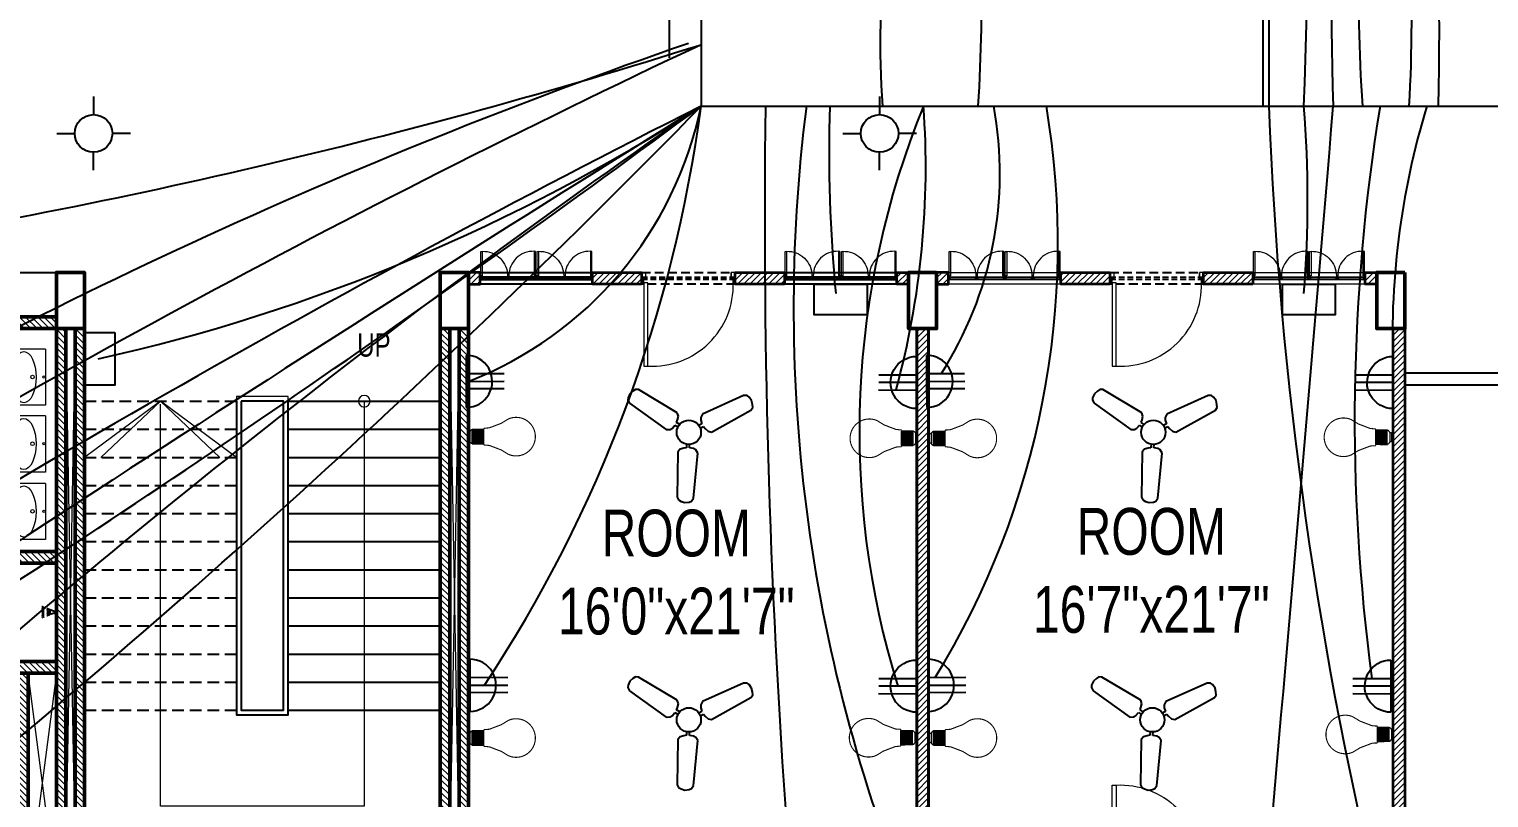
# Model space of a CAD drawing. Header units: inches. Extents: x -20263 to 10253, y -4567 to 3195.
# Drawn here: x -3254 to -2630, y 72 to 400 of the extents above; entities that cross this region are included whole.
import ezdxf

# ---------------------------------------------------------------- set-up
doc = ezdxf.new("R2010")
doc.units = ezdxf.units.IN
doc.header["$MEASUREMENT"] = 0
doc.linetypes.add('DASHED2', pattern=[0.375, 0.25, -0.125])
for name, color, linetype, lineweight in [('A-TEXT', 7, 'Continuous', 5), ('ar-DOOR-WOOD', 44, 'Continuous', 0), ('illustr-TOILET FIXTURE', 171, 'Continuous', 0), ('Main Wall', 250, 'Continuous', 13), ('WALL_SEC_', 170, 'Continuous', 25), ('window', 160, 'Continuous', 9)]:
    doc.layers.add(name, color=color, linetype=linetype, lineweight=lineweight)
for name, color, linetype in [('BOX', 7, 'Continuous'), ('liveline', 1, 'Continuous'), ('plug ins', 7, 'Continuous')]:
    doc.layers.add(name, color=color, linetype=linetype)
doc.layers.add('hatch brick', color=32, linetype='Continuous', lineweight=0, transparency=0.4)
doc.styles.add('SIMPLE', font='romantic.ttf')
pattern_1 = [(45, (-57470.1738, -18662.442), (-1.325825215, 1.325825215), [])]
pattern_2 = [(45, (-57484.6738, -18662.442), (-1.325825215, 1.325825215), [])]
pattern_3 = [(45, (-57468.9625, -18662.442), (-1.325825215, 1.325825215), [])]
pattern_4 = [(45, (-57475.1738, -18914.442), (-1.325825215, 1.325825215), [])]

# ---------------------------------------------------------------- blocks, each defined once
blk = doc.blocks.new('DOOR_45')
at = {"layer": 'ar-DOOR-WOOD'}
for p, q in [((-11008.75, 15426.44), (-11008.75, 15424.44)), ((-10968.75, 15426.44), (-11008.75, 15426.44)), ((-11008.75, 15424.44), (-10968.75, 15424.44)), ((-10968.75, 15427.44), (-10963.75, 15427.44)), ((-10968.75, 15427.44), (-10968.75, 15426.44)), ((-10968.75, 15424.44), (-10968.75, 15426.44)), ((-10968.75, 15426.44), (-10966.75, 15426.44)), ((-10966.75, 15426.44), (-10966.75, 15425.44)), ((-10966.75, 15425.44), (-10963.75, 15425.44)), ((-10963.75, 15427.44), (-10963.75, 15425.44)), ((-10968.75, 15382.44), (-10968.75, 15383.44)), ((-10968.75, 15383.44), (-10966.75, 15383.44)), ((-10968.75, 15382.44), (-10963.75, 15382.44)), ((-10966.75, 15384.44), (-10963.75, 15384.44)), ((-10966.75, 15383.44), (-10966.75, 15384.44)), ((-10963.75, 15382.44), (-10963.75, 15384.44))]:
    blk.add_line(p, q, dxfattribs=at)
for points in [[(-10968.75, 15426.44), (-11008.75, 15426.44), (-11008.75, 15424.44), (-10968.75, 15424.44)], [(-10963.75, 15427.44), (-10968.75, 15427.44), (-10968.75, 15426.44), (-10966.75, 15426.44), (-10966.75, 15425.44), (-10963.75, 15425.44)], [(-10968.75, 15383.44), (-10968.75, 15382.44), (-10963.75, 15382.44), (-10963.75, 15384.44), (-10966.75, 15384.44), (-10966.75, 15383.44)]]:
    blk.add_lwpolyline(points, close=True, dxfattribs=at)
blk.add_arc((-10969.89, 15422.35), 38.92, 176.90834, 271.67702, dxfattribs=at)
blk = doc.blocks.new('T-FIX-027')
at = {"layer": 'illustr-TOILET FIXTURE'}
for p, q in [((-11843.84, 14568.89), (-11843.84, 14557.43)), ((-11843.84, 14568.89), (-11843.84, 14557.43)), ((-11843.84, 14568.89), (-11819.84, 14568.89)), ((-11843.84, 14568.89), (-11819.84, 14568.89)), ((-11819.84, 14568.89), (-11819.84, 14557.43)), ((-11819.84, 14568.89), (-11819.84, 14557.43))]:
    blk.add_line(p, q, dxfattribs=at)
for centre, radius in [((-11831.91, 14563.34), 0.762), ((-11831.91, 14563.34), 0.762), ((-11831.91, 14568.32), 0.508), ((-11831.91, 14568.32), 0.508)]:
    blk.add_circle(centre, radius, dxfattribs=at)
blk.add_ellipse((-11831.84, 14559.64), major_axis=(-10.93, 0), ratio=0.480383, dxfattribs=at)
blk.add_ellipse((-11831.84, 14559.64), major_axis=(-10.93, 0), ratio=0.480383, dxfattribs=at)
blk.add_ellipse((-11831.84, 14558.89), major_axis=(-12.37, 0), ratio=0.48498, start_param=6.528919, end_param=9.179045, dxfattribs=at)
blk.add_ellipse((-11831.84, 14558.89), major_axis=(-12.37, 0), ratio=0.48498, start_param=6.528919, end_param=9.179045, dxfattribs=at)
blk = doc.blocks.new('stair final')
blk.add_lwpolyline([(-5, 126), (17, 126), (17, -10), (-5, -10)], close=True)
for points in [[(82, 124), (82, -90), (-70, -90), (-70, 124)], [(-37.5, 124), (-37.5, -49), (49.5, -49), (49.5, 122.75)], [(17, 100), (49.5, 124), (82, 100)], [(24.2, 100), (49.5, 124)], [(49.5, 124), (75, 100)], [(82, -8), (82, -90)]]:
    blk.add_lwpolyline(points)
blk.add_circle((-37.5, 124), 2.49)
at = {"layer": 'BOX', "ltscale": 2000}
for p, q in [((-5, 124), (-70, 124)), ((-5, 112), (-70, 112)), ((-5, 100), (-70, 100)), ((-5, 88), (-70, 88)), ((-5, 76), (-70, 76)), ((-5, 64), (-70, 64)), ((-5, 52), (-70, 52)), ((-5, 40), (-70, 40)), ((-5, 28), (-70, 28)), ((-5, 16), (-70, 16)), ((-5, 4), (-70, 4)), ((-5, -8), (-70, -8)), ((0, -8), (-3, -8)), ((15, -8), (12, -8))]:
    blk.add_line(p, q, dxfattribs=at)
at = {"layer": 'BOX', "linetype": 'DASHED2', "ltscale": 20}
for p, q in [((82, 124), (17, 124)), ((82, 112), (17, 112)), ((82, 100), (17, 100)), ((82, 88), (17, 88)), ((82, 76), (17, 76)), ((82, 64), (17, 64)), ((82, 52), (17, 52)), ((82, 40), (17, 40)), ((82, 28), (17, 28)), ((82, 16), (17, 16)), ((82, 4), (17, 4)), ((82, -8), (17, -8))]:
    blk.add_line(p, q, dxfattribs=at)
at = {"layer": 'BOX', "ltscale": 2000}
for points in [[(17, 124), (17, -10), (-5, -10), (-5, 124)], [(-3, 124), (15, 124)]]:
    blk.add_lwpolyline(points, dxfattribs=at)
blk.add_lwpolyline([(15, 124), (15, -8), (-3, -8), (-3, 124)], close=True, dxfattribs=at)
blk = doc.blocks.new('wc')
at = {"linetype": 'Continuous'}
for p, q in [((17795.02, 10409.39), (17795.02, 10412.39)), ((17796.16, 10413.89), (17808.33, 10413.89)), ((17809.55, 10412.39), (17809.55, 10409.39)), ((17808.24, 10407.89), (17796.16, 10407.89)), ((17806.43, 10407.89), (17798.79, 10407.89)), ((17795.14, 10404.89), (17795.14, 10395.33)), ((17809.43, 10395.33), (17809.43, 10404.89)), ((17802.29, 10388.83), (17802.29, 10388.83))]:
    blk.add_line(p, q, dxfattribs=at)
for centre, radius, start, end in [((17796.22, 10412.67), 1.22, 92.83897, 193.07634), ((17808.28, 10412.6), 1.29, 350.39369, 88.03756), ((17796.22, 10409.11), 1.22, 166.9235, 267.16099), ((17798.7, 10404.28), 3.61, 88.6213, 170.30773), ((17806.43, 10404.89), 3, 0, 90), ((17808.21, 10409.24), 1.35, 271.20657, 6.26872), ((17802.2, 10395.91), 7.08, 184.67051, 270.73332), ((17802.38, 10395.91), 7.08, 269.26668, 355.32952)]:
    blk.add_arc(centre, radius, start, end, dxfattribs=at)
blk = doc.blocks.new('nap')
at = {"linetype": 'Continuous'}
for p, q in [((17810.88, 10410.98), (17810.88, 10413.6)), ((17810.88, 10413.6), (17817, 10413.6)), ((17811.65, 10410.19), (17811.65, 10411.93)), ((17812.15, 10412.43), (17815.76, 10412.43)), ((17816.26, 10411.93), (17816.26, 10410.19)), ((17817, 10413.6), (17817, 10410.98)), ((17811.65, 10410.98), (17810.88, 10410.98)), ((17815.76, 10409.69), (17812.15, 10409.69)), ((17817, 10410.98), (17816.26, 10410.98))]:
    blk.add_line(p, q, dxfattribs=at)
for centre, start, end in [((17812.15, 10411.93), 90, 180), ((17815.76, 10411.93), 0, 90), ((17812.15, 10410.19), 180, 270), ((17815.76, 10410.19), 270, 0)]:
    blk.add_arc(centre, 0.5, start, end, dxfattribs=at)
blk = doc.blocks.new('toilet stair block final')
h = blk.add_hatch()
h.set_pattern_fill('ANSI31', color=256, scale=15)
h.set_pattern_definition([(45, (1.7069, -4.6996), (-1.325825, 1.325825), [])])
h.paths.add_polyline_path([(145.14, -46.57), (150.14, -44.75), (150.14, -64.82), (145.14, -64.82)])
at = {"layer": 'hatch brick'}
h = blk.add_hatch(dxfattribs=at)
h.set_pattern_fill('ANSI31', color=256, scale=15)
h.paths.add_polyline_path([(85.96, 283.35), (116.45, 199.41), (121.15, 201.12), (90.63, 285.05)])
h = blk.add_hatch(dxfattribs=at)
h.set_pattern_fill('ANSI31', color=256, scale=15)
edge = h.paths.add_edge_path()
edge.add_line((67.04, 218.27), (65.33, 222.97))
edge.add_line((65.33, 222.97), (0, 199.18))
edge.add_line((0, 199.18), (0, 180.18))
edge.add_line((0, 180.18), (-57, 180.18))
edge.add_line((-57, 180.18), (-57, 175.18))
edge.add_line((-57, 175.18), (5, 175.18))
edge.add_line((5, 175.18), (5, 195.68))
edge.add_line((5, 195.68), (67.04, 218.27))
h = blk.add_hatch(dxfattribs=at)
h.set_pattern_fill('ANSI31', color=256, scale=15)
h.paths.add_polyline_path([(-233, 175.18), (-233, -45.82), (-229, -45.82), (-229, 175.18)])
h = blk.add_hatch(dxfattribs=at)
h.set_pattern_fill('ANSI31', color=256, scale=15)
h.set_pattern_definition([(45, (7, 0), (-1.325825, 1.325825), [])])
h.paths.add_polyline_path([(-225, 175.18), (-225, -45.82), (-221, -45.82), (-221, 175.18)])
h = blk.add_hatch(dxfattribs=at)
h.set_pattern_fill('ANSI31', color=256, scale=15)
h.set_pattern_definition([(45, (164, 0), (-1.325825, 1.325825), [])])
h.paths.add_polyline_path([(-69, 175.18), (-69, -45.82), (-65, -45.82), (-65, 175.18)])
h = blk.add_hatch(dxfattribs=at)
h.set_pattern_fill('ANSI31', color=256, scale=15)
h.paths.add_polyline_path([(-61, 175.18), (-61, -45.82), (-57, -45.82), (-57, 175.18)])
h = blk.add_hatch(dxfattribs=at)
h.set_pattern_fill('ANSI31', color=256, scale=15)
h.set_pattern_definition([(45, (-1.4041, 77.1201), (-1.325825, 1.325825), [])])
h.paths.add_polyline_path([(131.46, 158.06), (72.72, 136.72), (71.01, 141.42), (129.75, 162.76)])
h = blk.add_hatch(dxfattribs=at)
h.set_pattern_fill('ANSI31', color=256, scale=15)
edge = h.paths.add_edge_path()
edge.add_line((28.72, 126.06), (33.42, 127.77))
edge.add_line((33.42, 127.77), (70.4, 25.94))
edge.add_line((70.4, 25.94), (70.4, -69.82))
edge.add_line((70.4, -69.82), (65.4, -69.82))
edge.add_line((65.4, -69.82), (65.4, 25.06))
edge.add_line((65.4, 25.06), (28.72, 126.06))
h = blk.add_hatch(dxfattribs=at)
h.set_pattern_fill('ANSI31', color=256, scale=15)
h.set_pattern_definition([(45, (-1.0627, 76.1802), (-1.325825, 1.325825), [])])
edge = h.paths.add_edge_path()
edge.add_line((94.28, 93.48), (88.13, 110.4))
edge.add_line((88.13, 110.4), (92.83, 112.11))
edge.add_line((92.83, 112.11), (97.27, 99.88))
edge.add_line((97.27, 99.88), (146.14, 117.64))
edge.add_line((146.14, 117.64), (147.85, 112.94))
edge.add_line((147.85, 112.94), (94.28, 93.48))
h = blk.add_hatch(dxfattribs=at)
h.set_pattern_fill('ANSI31', color=256, scale=15)
h.set_pattern_definition([(45, (-56625.152, -18759.7349), (-1.325825215, 1.325825215), [])])
edge = h.paths.add_edge_path()
edge.add_line((157.41, 86.62), (162.11, 88.33))
edge.add_line((162.11, 88.33), (168.94, 69.53))
edge.add_line((168.94, 69.53), (164.23, 67.82))
edge.add_line((164.23, 67.82), (157.4, 86.62))
h = blk.add_hatch(dxfattribs=at)
h.set_pattern_fill('ANSI31', color=256, scale=15)
h.paths.add_polyline_path([(0, 80), (0, 75), (-57, 75), (-57, 80)])
h = blk.add_hatch(dxfattribs=at)
h.set_pattern_fill('ANSI31', color=256, scale=15)
h.set_pattern_definition([(45, (15.3236, 31.0638), (-1.325825, 1.325825), [])])
edge = h.paths.add_edge_path()
edge.add_line((110.66, 48.37), (104.52, 65.29))
edge.add_line((104.52, 65.29), (109.22, 66.99))
edge.add_line((109.22, 66.99), (113.66, 54.77))
edge.add_line((113.66, 54.77), (162.52, 72.52))
edge.add_line((162.52, 72.52), (164.23, 67.82))
edge.add_line((164.23, 67.82), (110.66, 48.37))
h = blk.add_hatch(dxfattribs=at)
h.set_pattern_fill('ANSI31', color=256, scale=15)
h.paths.add_polyline_path([(0, 28), (-57, 28), (-57, 33), (-5, 33), (-5, 45), (0, 45), (0, 33), (17.4, 33), (17.4, 28)])
h = blk.add_hatch(dxfattribs=at)
h.set_pattern_fill('ANSI31', color=256, scale=15)
h.paths.add_polyline_path([(-45, -64.82), (-40, -64.82), (-40, 28), (-45, 28)])
h = blk.add_hatch(dxfattribs=at)
h.set_pattern_fill('ANSI31', color=256, scale=15)
h.set_pattern_definition([(45, (15.3236, 31.0638), (-1.325825, 1.325825), [])])
h.paths.add_polyline_path([(125.34, 7.95), (120.9, 20.17), (125.6, 21.88), (130.04, 9.66), (178.91, 27.41), (180.62, 22.71), (127.05, 3.25)])
h = blk.add_hatch(dxfattribs=at)
h.set_pattern_fill('ANSI31', color=256, scale=15)
h.set_pattern_definition([(45, (17.4023, 0), (-1.325825, 1.325825), [])])
h.paths.add_polyline_path([(-40, -14), (12.4, -14), (12.4, -2), (17.4, -2), (17.4, -19), (-40, -19)])
h = blk.add_hatch(dxfattribs=at)
h.set_pattern_fill('ANSI31', color=256, scale=15)
h.set_pattern_definition([(45, (33.4168, -18.7522), (-1.325825, 1.325825), [])])
h.paths.add_polyline_path([(143.44, -41.87), (137.29, -24.95), (141.99, -23.24), (148.14, -40.16), (197.01, -22.41), (198.72, -27.11), (145.14, -46.57)])
h = blk.add_hatch(dxfattribs=at)
h.set_pattern_fill('ANSI31', color=256, scale=15)
h.paths.add_polyline_path([(201.71, -20.7), (197.01, -22.41), (205.51, -45.81), (210.21, -44.1)])
h = blk.add_hatch(dxfattribs=at)
h.set_pattern_fill('ANSI31', color=256, scale=15)
h.paths.add_polyline_path([(12.4, -64.82), (0, -64.82), (-57, -64.82), (-57, -69.82), (17.4, -69.82), (17.4, -49), (12.4, -49)])
h = blk.add_hatch(dxfattribs=at)
h.set_pattern_fill('ANSI31', color=256, scale=15)
h.paths.add_polyline_path([(-193, -64.82), (-193, -54.82), (-198, -54.82), (-198, -64.82), (-221, -64.82), (-221, -69.82), (-193, -69.82)])
h = blk.add_hatch(dxfattribs=at)
h.set_pattern_fill('ANSI31', color=256, scale=15)
h.paths.add_polyline_path([(-97, -64.82), (-97, -69.82), (-69, -69.82), (-69, -64.82), (-92, -64.82), (-92, -54.82), (-97, -54.82)])
h = blk.add_hatch(dxfattribs=at)
h.set_pattern_fill('ANSI31', color=256, scale=15)
h.paths.add_polyline_path([(118.4, -54.82), (123.4, -54.82), (123.4, -64.82), (207.11, -64.82), (208.92, -69.82), (118.4, -69.82)])
for points in [[(-62, 367), (-62, 362), (57.4, 362), (85.96, 283.35)], [(90.63, 285.05), (60.9, 367), (-57, 367)], [(-229, 175.18), (-225, -45.82)], [(-229, -45.82), (-225, 175.18)], [(-65, -45.82), (-61, 175.18)], [(-65, 175.18), (-61, -45.82)], [(-57, 28), (-45, -64.82)], [(-57, -64.82), (-45, 28)], [(150.14, -64.82), (198.72, -27.11)], [(150.14, -44.75), (207.11, -64.82)]]:
    blk.add_lwpolyline(points)
at = {"color": 0, "lineweight": 50}
for points in [[(85.96, 283.35), (116.45, 199.41), (121.15, 201.12), (90.63, 285.05), (85.96, 283.35)], [(67.04, 218.27), (65.33, 222.97), (0, 199.18), (0, 180.18), (-57, 180.18), (-57, 175.18), (5, 175.18), (5, 195.68), (67.04, 218.27)], [(124.63, 176.85), (197.01, -22.41), (201.71, -20.7), (129.33, 178.56)], [(28.72, 126.06), (33.42, 127.77), (70.4, 25.94), (70.4, -69.82), (65.4, -69.82), (65.4, 25.06), (28.72, 126.06)], [(94.28, 93.48), (88.13, 110.4), (92.83, 112.11), (97.27, 99.88), (146.14, 117.64), (147.85, 112.94), (94.28, 93.48), (94.28, 93.48)], [(157.41, 86.62), (162.11, 88.33), (168.94, 69.53), (164.23, 67.82), (157.4, 86.62)], [(0, 80), (0, 75), (-57, 75), (-57, 80), (0, 80)], [(110.66, 48.37), (104.52, 65.29), (109.22, 66.99), (113.66, 54.77), (162.52, 72.52), (164.23, 67.82), (110.66, 48.37), (110.66, 48.37)], [(0, 28), (-57, 28), (-57, 33), (-5, 33), (-5, 45), (0, 45), (0, 33), (17.4, 33), (17.4, 28), (0, 28)], [(125.34, 7.95), (120.9, 20.17), (125.6, 21.88), (130.04, 9.66), (178.91, 27.41), (180.62, 22.71), (127.05, 3.25), (125.34, 7.95)], [(143.44, -41.87), (137.29, -24.95), (141.99, -23.24), (148.14, -40.16), (197.01, -22.41), (198.72, -27.11), (145.14, -46.57), (143.44, -41.87)], [(12.4, -64.82), (0, -64.82), (0, -64.82), (-57, -64.82), (-57, -69.82), (17.4, -69.82), (17.4, -69.82), (17.4, -49), (12.4, -49), (12.4, -64.82)]]:
    blk.add_lwpolyline(points, dxfattribs=at)
at = {"color": 1, "lineweight": 50}
for points in [[(129.33, 178.56), (121.14, 201.12), (111.74, 197.7), (119.93, 175.15)], [(218.32, -66.4), (210.21, -44.07), (200.81, -47.49), (208.92, -69.82)]]:
    blk.add_lwpolyline(points, close=True, dxfattribs=at)
blk.add_lwpolyline([(-57, 175.18), (-69, 175.18), (-69, 199.18), (-57, 199.18), (-57, 175.18)], dxfattribs=at)
at = {"color": 0, "lineweight": 50}
for points in [[(-61, 175.18), (-61, -45.82), (-57, -45.82), (-57, 175.18)], [(131.46, 158.06), (72.72, 136.72), (71.01, 141.42), (129.75, 162.76)], [(147.85, 112.94), (94.28, 93.48), (92.57, 98.18), (146.14, 117.64)], [(-45, -64.82), (-40, -64.82), (-40, 28), (-45, 28)], [(-40, -14), (12.4, -14), (12.4, -2), (17.4, -2), (17.4, -19), (-40, -19)], [(201.71, -20.7), (197.01, -22.41), (205.51, -45.81), (210.21, -44.1)], [(145.14, -46.57), (150.14, -44.75), (150.14, -64.82), (145.14, -64.82)], [(-193, -64.82), (-193, -54.82), (-198, -54.82), (-198, -64.82), (-221, -64.82), (-221, -69.82), (-193, -69.82)], [(-97, -64.82), (-97, -69.82), (-69, -69.82), (-69, -64.82), (-92, -64.82), (-92, -54.82), (-97, -54.82)], [(118.4, -54.82), (118.4, -54.82), (123.4, -54.82), (123.4, -64.82), (207.11, -64.82), (208.92, -69.82), (118.4, -69.82)]]:
    blk.add_lwpolyline(points, close=True, dxfattribs=at)
blk.add_lwpolyline([(-193, -69.82), (-97, -69.82), (-97, -54.82), (-193, -54.82)], close=True)
at = {"layer": 'BOX', "ltscale": 2000}
for p, q in [((0, 199.18), (-57, 199.18)), ((-57, 175.18), (-57, 80.18)), ((-35, 175.18), (-35, 80.18))]:
    blk.add_line(p, q, dxfattribs=at)
for points in [[(65.4, -69.82), (17.4, -69.82), (17.4, -54.82), (65.4, -54.82)], [(118.4, -69.82), (70.4, -69.82), (70.4, -54.82), (118.4, -54.82)]]:
    blk.add_lwpolyline(points, close=True, dxfattribs=at)
at = {"layer": 'Main Wall', "color": 1, "lineweight": 50}
for points in [[(-233, 175.18), (-221, 175.18), (-221, 199.18), (-233, 199.18), (-233, 175.18)], [(-233, -69.82), (-221, -69.82), (-221, -45.82), (-233, -45.82), (-233, -69.82)], [(-69, -69.82), (-57, -69.82), (-57, -45.82), (-69, -45.82), (-69, -69.82)]]:
    blk.add_lwpolyline(points, dxfattribs=at)
at = {"layer": 'Main Wall', "color": 0, "lineweight": 50}
for points in [[(-233, 175.18), (-233, -45.82), (-229, -45.82), (-229, 175.18)], [(-225, 175.18), (-225, -45.82), (-221, -45.82), (-221, 175.18)], [(-69, 175.18), (-69, -45.82), (-65, -45.82), (-65, 175.18)]]:
    blk.add_lwpolyline(points, close=True, dxfattribs=at)
at = {"layer": 'window', "ltscale": 2000}
for points in [[(158.82, 87.14), (126.05, 177.37)], [(159.76, 87.48), (126.98, 177.71)], [(160.7, 87.82), (127.92, 178.05)], [(199.36, -21.55), (166.59, 68.68)], [(200.3, -21.21), (167.53, 69.02)], [(198.42, -21.9), (165.65, 68.34)]]:
    blk.add_lwpolyline(points, dxfattribs=at)
at = {"extrusion": (0, 0, -1)}
for p, xscale, yscale, zscale, rotation in [((16117.31, 4701.45), 0.8888892124533201, 0.8888892124533201, -0.8888892124533201, 69.99006771556789), ((3281.08, -12023.71), 0.6666666666666669, 0.6666666666666669, -0.6666666666666669, 340.0389565718659), ((3264.7, -12068.82), 0.6666666666666669, 0.6666666666666669, -0.6666666666666669, 340.0389565718659), ((3248.31, -12113.94), 0.6666666666666669, 0.6666666666666669, -0.6666666666666669, 340.0389565718659), ((3231.93, -12159.05), 0.6666666666666669, 0.6666666666666669, -0.6666666666666669, 340.0389565718659)]:
    blk.add_blockref('DOOR_45', p, dxfattribs=dict(at, xscale=xscale, yscale=yscale, zscale=zscale, rotation=rotation))
blk.add_blockref('stair final', (-151, 20.18))
at = {"extrusion": (0, 0, -1), "zscale": -1, "rotation": 160.0389565718658}
for name, p in [('wc', (20158.79, 3822.37)), ('nap', (20157.38, 3822.57)), ('wc', (20142.41, 3777.25)), ('nap', (20141, 3777.46)), ('wc', (20126.36, 3733.08)), ('nap', (20124.95, 3733.28)), ('wc', (20108.27, 3683.26)), ('nap', (20106.86, 3683.46))]:
    blk.add_blockref(name, p, dxfattribs=at)
at = {"xscale": 0.666666606798147, "yscale": 0.666666606798147, "zscale": 0.666666606798147}
for p in [(7309.17, -10209.96), (7326.57, -10256.96), (7326.57, -10303.96)]:
    blk.add_blockref('DOOR_45', p, dxfattribs=at)
at = {"layer": 'illustr-TOILET FIXTURE', "extrusion": (0, 0, -1), "zscale": -1, "rotation": 270}
for p in [(-14516.54, -11677.4), (-14516.54, -11705.92), (-14516.54, -11734.81)]:
    blk.add_blockref('T-FIX-027', p, dxfattribs=at)
at = {"layer": 'Main Wall', "xscale": 0.888888888888914, "yscale": 0.888888888888914, "zscale": 0.888888888888914, "rotation": 109.9621850072985}
blk.add_blockref('DOOR_45', (9595.65, 13969.5), dxfattribs=at)
blk = doc.blocks.new('DOOR_40')
at = {"layer": 'ar-DOOR-WOOD'}
for p, q in [((-11029.1, 15421.4), (-11064.1, 15421.4)), ((-11064.1, 15421.4), (-11064.1, 15419.4)), ((-11064.1, 15419.4), (-11029.1, 15419.4)), ((-11029.1, 15422.4), (-11024.1, 15422.4)), ((-11029.1, 15422.4), (-11029.1, 15421.4)), ((-11029.1, 15419.4), (-11029.1, 15421.4)), ((-11029.1, 15421.4), (-11027.1, 15421.4)), ((-11027.1, 15421.4), (-11027.1, 15420.4)), ((-11027.1, 15420.4), (-11024.1, 15420.4)), ((-11024.1, 15422.4), (-11024.1, 15420.4)), ((-11029.1, 15383.4), (-11027.1, 15383.4)), ((-11029.1, 15382.4), (-11029.1, 15383.4)), ((-11029.1, 15382.4), (-11024.1, 15382.4)), ((-11027.1, 15383.4), (-11027.1, 15384.4)), ((-11027.1, 15384.4), (-11024.1, 15384.4)), ((-11024.1, 15382.4), (-11024.1, 15384.4))]:
    blk.add_line(p, q, dxfattribs=at)
blk.add_arc((-11029.4, 15418.2), 34.8, 178.03, 270.3561, dxfattribs=at)
blk = doc.blocks.new('ftt')
at = {"layer": 'plug ins', "linetype": 'Continuous'}
for p, q in [((76688.16, 107266.81), (76688.07, 107267.06)), ((76688.16, 107266.81), (76688.07, 107267.06)), ((76688.77, 107266.81), (76688.7, 107267.06)), ((76689.34, 107266.81), (76689.3, 107267.06)), ((76689.9, 107266.81), (76689.87, 107267.06)), ((76690.44, 107266.81), (76690.44, 107267.06)), ((76690.99, 107266.81), (76691.01, 107267.06)), ((76691.54, 107266.81), (76691.59, 107267.06)), ((76692.12, 107266.81), (76692.19, 107267.06)), ((76692.72, 107266.81), (76692.82, 107267.06)), ((76688.3, 107266.45), (76688.2, 107266.7)), ((76688.3, 107266.45), (76688.2, 107266.7)), ((76688.44, 107266.09), (76688.34, 107266.34)), ((76688.44, 107266.09), (76688.34, 107266.34)), ((76688.87, 107266.45), (76688.8, 107266.7)), ((76688.98, 107264.67), (76688.89, 107264.92)), ((76688.98, 107264.67), (76688.89, 107264.92)), ((76688.97, 107266.09), (76688.9, 107266.34)), ((76689.12, 107264.31), (76689.02, 107264.56)), ((76689.12, 107264.31), (76689.02, 107264.56)), ((76689.26, 107263.95), (76689.16, 107264.2)), ((76689.26, 107263.95), (76689.16, 107264.2)), ((76689.37, 107264.67), (76689.3, 107264.92)), ((76689.39, 107263.6), (76689.3, 107263.85)), ((76689.39, 107263.6), (76689.3, 107263.85)), ((76689.41, 107266.45), (76689.36, 107266.7)), ((76689.47, 107264.31), (76689.4, 107264.56)), ((76689.47, 107266.09), (76689.43, 107266.34)), ((76689.44, 107263.47), (76691.44, 107263.47)), ((76690.06, 107261.85), (76689.44, 107263.47)), ((76690.06, 107261.85), (76689.44, 107263.47)), ((76690.06, 107261.85), (76689.44, 107263.47)), ((76689.57, 107263.95), (76689.5, 107264.2)), ((76689.67, 107263.6), (76689.6, 107263.85)), ((76689.74, 107264.67), (76689.69, 107264.92)), ((76689.8, 107264.31), (76689.76, 107264.56)), ((76689.87, 107263.95), (76689.82, 107264.2)), ((76689.93, 107263.6), (76689.89, 107263.85)), ((76689.93, 107266.45), (76689.91, 107266.7)), ((76689.96, 107266.09), (76689.94, 107266.34)), ((76690.06, 107261.85), (76690.06, 107260.87)), ((76690.09, 107264.67), (76690.07, 107264.92)), ((76690.12, 107264.31), (76690.1, 107264.56)), ((76690.16, 107263.95), (76690.13, 107264.2)), ((76690.19, 107263.6), (76690.17, 107263.85)), ((76690.44, 107266.45), (76690.44, 107266.7)), ((76690.44, 107266.09), (76690.44, 107266.34)), ((76690.44, 107264.67), (76690.44, 107264.92)), ((76690.44, 107264.31), (76690.44, 107264.56)), ((76690.44, 107263.95), (76690.44, 107264.2)), ((76690.44, 107263.6), (76690.44, 107263.85)), ((76690.69, 107263.6), (76690.71, 107263.85)), ((76690.72, 107263.95), (76690.74, 107264.2)), ((76690.75, 107264.31), (76690.78, 107264.56)), ((76690.79, 107264.67), (76690.81, 107264.92)), ((76690.81, 107261.85), (76691.44, 107263.47)), ((76690.81, 107261.85), (76690.81, 107260.87)), ((76690.92, 107266.09), (76690.94, 107266.34)), ((76690.94, 107263.6), (76690.99, 107263.85)), ((76690.95, 107266.45), (76690.98, 107266.7)), ((76691.01, 107263.95), (76691.06, 107264.2)), ((76691.08, 107264.31), (76691.12, 107264.56)), ((76691.14, 107264.67), (76691.19, 107264.92)), ((76691.21, 107263.6), (76691.28, 107263.85)), ((76691.31, 107263.95), (76691.38, 107264.2)), ((76691.41, 107266.09), (76691.46, 107266.34)), ((76691.41, 107264.31), (76691.48, 107264.56)), ((76691.48, 107266.45), (76691.52, 107266.7)), ((76691.48, 107263.6), (76691.58, 107263.85)), ((76691.51, 107264.67), (76691.58, 107264.92)), ((76691.62, 107263.95), (76691.72, 107264.2)), ((76691.76, 107264.31), (76691.85, 107264.56)), ((76691.9, 107264.67), (76691.99, 107264.92)), ((76691.91, 107266.09), (76691.98, 107266.34)), ((76692.01, 107266.45), (76692.09, 107266.7)), ((76692.45, 107266.09), (76692.54, 107266.34)), ((76692.58, 107266.45), (76692.68, 107266.7))]:
    blk.add_line(p, q, dxfattribs=at)
blk = doc.blocks.new('drter')
at = {"layer": 'plug ins', "rotation": 90}
blk.add_blockref('ftt', (183966.31, 30586.27), dxfattribs=at)
blk = doc.blocks.new('LED')
for p, q in [((-11.6, -7.7), (11.7, -7.7)), ((-11.6, -11), (11.7, -9.6)), ((-11.6, -13.3), (11.7, -11.8)), ((-11.5, -15.5), (11.8, -14.1)), ((-11.3, -17.8), (11.9, -16.3)), ((-11.2, -20), (12.1, -18.6)), ((-11.2, -22.2), (12.1, -20.8)), ((-11.2, -24.5), (12.1, -23.1)), ((-12.1, -25.6), (11.9, -25.6))]:
    blk.add_line(p, q)
at = {"lineweight": 9}
blk.add_line((7.8, -3.1), (-7.8, -3.1), dxfattribs=at)
for points, const_width in [([(5.3, 0), (5.4, 0), (5.7, 0), (6.1, -0.1), (6.6, -0.3), (7, -0.6), (7.2, -0.9), (7.4, -1.2), (7.5, -1.5), (7.7, -2), (7.7, -2.5), (7.8, -3.1), (7.7, -2.5), (7.7, -2), (7.5, -1.5), (7.4, -1.2), (7.2, -0.9), (7, -0.6), (6.6, -0.3), (6.1, -0.1), (5.7, 0), (5.4, 0), (5.3, 0), (-5.3, 0), (-5.4, 0), (-5.5, 0), (-5.8, 0), (-6.1, -0.1), (-6.4, -0.2), (-6.7, -0.5), (-7, -0.7), (-7.3, -1.1), (-7.6, -1.7), (-7.7, -2.3), (-7.8, -3.1), (-7.8, -3.1), (-7.9, -3.2), (-8.1, -3.2), (-8.3, -3.3), (-8.9, -3.6), (-9.6, -4.1), (-10.3, -4.7), (-11, -5.4), (-11.2, -5.9), (-11.4, -6.4), (-11.6, -7), (-11.6, -7.7), (-12.2, -7.7), (-12.1, -26)], 2), ([(-5.3, 0), (-5.4, 0), (-5.5, 0), (-5.8, 0), (-6.1, -0.1), (-6.4, -0.2), (-6.7, -0.5), (-7, -0.7), (-7.3, -1.1), (-7.6, -1.7), (-7.7, -2.3), (-7.8, -3.1)], 1), ([(11.9, -26.1), (11.9, -7.7), (11.7, -7.7), (11.6, -7), (11.4, -6.4), (11.2, -5.9), (11, -5.4), (10.3, -4.7), (9.6, -4.1), (8.9, -3.6), (8.3, -3.3), (7.9, -3.2), (7.8, -3.1), (7.8, -3.1)], 2), ([(-0.1, -111.1), (-0.2, -111.1), (-1, -111.1), (-1.8, -111.1), (-2.6, -111.1), (-3.4, -111), (-4.2, -110.9), (-5, -110.8), (-5.8, -110.6), (-6.6, -110.5), (-7.4, -110.3), (-8.1, -110.1), (-8.9, -109.9), (-9.6, -109.7), (-10.4, -109.5), (-11.1, -109.2), (-11.8, -108.9), (-12.5, -108.7), (-13.2, -108.3), (-13.9, -108), (-14.6, -107.7), (-15.3, -107.3), (-16, -106.9), (-16.6, -106.6), (-17.3, -106.2), (-17.9, -105.7), (-18.5, -105.3), (-19.2, -104.8), (-19.8, -104.4), (-20.4, -103.9), (-20.9, -103.4), (-21.5, -102.9), (-22.1, -102.4), (-22.6, -101.9), (-23.1, -101.3), (-23.7, -100.8), (-24.2, -100.2), (-24.6, -99.6), (-25.1, -99), (-25.6, -98.4), (-26, -97.8), (-26.5, -97.2), (-26.9, -96.5), (-27.3, -95.9), (-27.7, -95.2), (-28.1, -94.6), (-28.4, -93.9), (-28.8, -93.2), (-29.1, -92.5), (-29.4, -91.8), (-29.7, -91.1), (-30, -90.4), (-30.2, -89.6), (-30.5, -88.9), (-30.7, -88.1), (-30.9, -87.4), (-31.1, -86.6), (-31.2, -85.9), (-31.4, -85.1), (-31.5, -84.3), (-31.6, -83.5), (-31.7, -82.7), (-31.8, -81.9), (-31.8, -81.1), (-31.9, -80.3), (-31.9, -79.5), (-31.9, -78.2), (-31.8, -77), (-31.7, -75.8), (-31.5, -74.6), (-31.3, -73.4), (-31.1, -72.2), (-30.8, -71.1), (-30.4, -69.9), (-30, -68.8), (-29.6, -67.7), (-29.2, -66.6), (-22.1, -55), (-14.6, -35.3), (-14.1, -29.7), (-14.1, -27.1), (-12.1, -25.6)], 1.8), ([(-0.1, -111.1), (0, -111.1), (0.8, -111.1), (1.6, -111.1), (2.5, -111.1), (3.3, -111), (4, -110.9), (4.8, -110.8), (5.6, -110.6), (6.4, -110.5), (7.2, -110.3), (7.9, -110.1), (8.7, -109.9), (9.4, -109.7), (10.2, -109.5), (10.9, -109.2), (11.6, -108.9), (12.3, -108.7), (13, -108.3), (13.7, -108), (14.4, -107.7), (15.1, -107.3), (15.8, -106.9), (16.4, -106.6), (17.1, -106.2), (17.7, -105.7), (18.3, -105.3), (19, -104.8), (19.6, -104.4), (20.2, -103.9), (20.7, -103.4), (21.3, -102.9), (21.9, -102.4), (22.4, -101.9), (22.9, -101.3), (23.5, -100.8), (24, -100.2), (24.5, -99.6), (24.9, -99), (25.4, -98.4), (25.8, -97.8), (26.3, -97.2), (26.7, -96.5), (27.1, -95.9), (27.5, -95.2), (27.9, -94.6), (28.2, -93.9), (28.6, -93.2), (28.9, -92.5), (29.2, -91.8), (29.5, -91.1), (29.8, -90.4), (30, -89.6), (30.3, -88.9), (30.5, -88.1), (30.7, -87.4), (30.9, -86.6), (31, -85.9), (31.2, -85.1), (31.3, -84.3), (31.4, -83.5), (31.5, -82.7), (31.6, -81.9), (31.6, -81.1), (31.7, -80.3), (31.7, -79.5), (31.7, -78.2), (31.6, -77), (31.5, -75.8), (31.3, -74.6), (31.1, -73.4), (30.9, -72.2), (30.6, -71.1), (30.2, -69.9), (29.9, -68.8), (29.4, -67.7), (29, -66.6), (21.9, -55), (14.4, -35.3), (13.9, -29.7), (13.9, -27.1), (11.9, -25.6)], 1.8)]:
    blk.add_lwpolyline(points, dxfattribs=dict(const_width=const_width))
at = {"color": 7, "lineweight": 20}
blk.add_open_spline([(-9.8, -25.6), (-9.8, -25.6), (9.4, -25.6), (9.4, -25.6)], degree=3, dxfattribs=at)
blk = doc.blocks.new('6')
at = {"color": 7}
for p, q in [((3268, -2243), (3260, -2275)), ((3260, -2275), (3351, -2687)), ((3285, -2228), (3268, -2243)), ((3322, -2211), (3285, -2228)), ((3359, -2211), (3322, -2211)), ((3387, -2215), (3359, -2211)), ((3407, -2236), (3387, -2215)), ((3533, -2638), (3407, -2236)), ((3351, -2687), (3378, -2709)), ((3378, -2709), (3403, -2714)), ((3403, -2714), (3440, -2709)), ((3440, -2709), (3450, -2742)), ((3468, -2701), (3489, -2690)), ((3477, -2735), (3468, -2701)), ((3489, -2690), (3518, -2669)), ((3518, -2669), (3533, -2638)), ((3649, -2835), (3635, -2869)), ((3666, -2816), (3649, -2835)), ((3699, -2804), (3666, -2816)), ((4101, -2931), (3699, -2804)), ((3291, -2913), (3005, -3223)), ((3325, -2910), (3291, -2913)), ((3357, -2925), (3325, -2910)), ((3378, -2938), (3357, -2925)), ((3403, -2913), (3378, -2938)), ((3399, -2958), (3423, -2933)), ((3422, -2988), (3399, -2958)), ((3429, -3011), (3422, -2988)), ((3594, -2888), (3628, -2897)), ((3635, -2869), (3601, -2861)), ((3628, -2897), (3627, -2922)), ((3627, -2922), (3631, -2958)), ((3631, -2958), (3650, -2985)), ((3650, -2985), (4061, -3078)), ((4124, -2954), (4101, -2931)), ((4129, -2976), (4124, -2954)), ((4125, -3016), (4129, -2976)), ((3113, -3331), (3424, -3046)), ((3424, -3046), (3429, -3011)), ((4061, -3078), (4089, -3071)), ((4089, -3071), (4107, -3048)), ((4107, -3048), (4125, -3016)), ((3005, -3223), (2997, -3251)), ((2997, -3251), (3008, -3278)), ((3008, -3278), (3026, -3309)), ((3026, -3309), (3059, -3333)), ((3059, -3333), (3081, -3340)), ((3081, -3340), (3113, -3331))]:
    blk.add_line(p, q, dxfattribs=at)
blk.add_circle((3491, -2846), 113, dxfattribs=at)
blk = doc.blocks.new('3 pin')
at = {"layer": 'WALL_SEC_', "color": 3, "lineweight": 25}
for p, q in [((10035.5, 6358.5), (10035.5, 6351.5)), ((10045.69, 6353.52), (10035.5, 6353.52)), ((10035.5, 6351.5), (10035.5, 6344.5)), ((10035.5, 6351.5), (10045.69, 6351.5)), ((10045.69, 6349.48), (10035.5, 6349.48))]:
    blk.add_line(p, q, dxfattribs=at)
blk.add_arc((10035.5, 6351.5), 7, 270, 90, dxfattribs=at)

msp = doc.modelspace()

# ---------------------------------------------------------------- hatches: boundary and pattern name
at = {"layer": 'hatch brick'}
h = msp.add_hatch(dxfattribs=at)
h.set_pattern_fill('ANSI31', color=256, scale=15)
h.set_pattern_definition(pattern_2)
h.paths.add_polyline_path([(-3066.022, 291.476), (-3061.022, 291.476), (-3061.022, 296.476), (-3066.022, 296.476)])
h = msp.add_hatch(dxfattribs=at)
h.set_pattern_fill('ANSI31', color=256, scale=15)
h.set_pattern_definition(pattern_4)
h.paths.add_polyline_path([(-2992.022, 291.476), (-3013.022, 291.476), (-3013.022, 296.476), (-2992.022, 296.476)])
h = msp.add_hatch(dxfattribs=at)
h.set_pattern_fill('ANSI31', color=256, scale=15)
h.set_pattern_definition(pattern_3)
h.paths.add_polyline_path([(-2931.022, 291.476), (-2952.022, 291.476), (-2952.022, 296.476), (-2931.022, 296.476)])
h = msp.add_hatch(dxfattribs=at)
h.set_pattern_fill('ANSI31', color=256, scale=15)
h.set_pattern_definition(pattern_1)
h.paths.add_polyline_path([(-2878.022, 291.476), (-2883.022, 291.476), (-2883.022, 296.476), (-2878.022, 296.476)])
h = msp.add_hatch(dxfattribs=at)
h.set_pattern_fill('ANSI31', color=256, scale=15)
h.set_pattern_definition(pattern_2)
h.paths.add_polyline_path([(-2866.022, 291.476), (-2861.022, 291.476), (-2861.022, 296.476), (-2866.022, 296.476)])
h = msp.add_hatch(dxfattribs=at)
h.set_pattern_fill('ANSI31', color=256, scale=15)
h.set_pattern_definition(pattern_4)
h.paths.add_polyline_path([(-2792.022, 291.476), (-2813.022, 291.476), (-2813.022, 296.476), (-2792.022, 296.476)])
h = msp.add_hatch(dxfattribs=at)
h.set_pattern_fill('ANSI31', color=256, scale=15)
h.set_pattern_definition(pattern_3)
h.paths.add_polyline_path([(-2731.022, 291.476), (-2752.022, 291.476), (-2752.022, 296.476), (-2731.022, 296.476)])
h = msp.add_hatch(dxfattribs=at)
h.set_pattern_fill('ANSI31', color=256, scale=15)
h.set_pattern_definition(pattern_1)
h.paths.add_polyline_path([(-2678.022, 291.476), (-2683.022, 291.476), (-2683.022, 296.476), (-2678.022, 296.476)])
h = msp.add_hatch(dxfattribs=at)
h.set_pattern_fill('ANSI31', color=256, scale=15)
h.set_pattern_definition(pattern_1)
h.paths.add_polyline_path([(-2874.522, 272.476), (-2869.522, 272.476), (-2869.522, 51.476), (-2874.522, 51.476)])
h = msp.add_hatch(dxfattribs=at)
h.set_pattern_fill('ANSI31', color=256, scale=15)
h.set_pattern_definition(pattern_1)
h.paths.add_polyline_path([(-2869.522, 272.476), (-2874.522, 272.476), (-2874.522, 51.476), (-2869.522, 51.476)])
h = msp.add_hatch(dxfattribs=at)
h.set_pattern_fill('ANSI31', color=256, scale=15)
h.set_pattern_definition([(45, (-57466.6738, -18662.442), (-1.325825215, 1.325825215), [])])
h.paths.add_polyline_path([(-2671.022, 272.476), (-2666.022, 272.476), (-2666.022, 51.476), (-2671.022, 51.476)])

# ---------------------------------------------------------------- linework, layer by layer
at = {"color": 30, "true_color": 0xf8991e}
for p, q in [((-3226.12, 371.576), (-3226.12, 363.889)), ((-2890.383, 371.576), (-2890.383, 363.889)), ((-3241.841, 355.855), (-3234.154, 355.855)), ((-3210.399, 355.855), (-3218.086, 355.855)), ((-2906.104, 355.855), (-2898.417, 355.855)), ((-2874.662, 355.855), (-2882.349, 355.855)), ((-3226.12, 340.134), (-3226.12, 347.821)), ((-2890.383, 340.134), (-2890.383, 347.821))]:
    msp.add_line(p, q, dxfattribs=at)
at = {"color": 1, "lineweight": 50}
for points in [[(-3066.022, 296.476), (-3078.022, 296.476), (-3078.022, 272.476), (-3066.022, 272.476), (-3066.022, 296.476)], [(-2866.022, 296.476), (-2878.022, 296.476), (-2878.022, 272.476), (-2866.022, 272.476), (-2866.022, 296.476)]]:
    msp.add_lwpolyline(points, dxfattribs=at)
at = {"lineweight": 35}
for points in [[(-3066.022, 291.476), (-3061.022, 291.476), (-3061.022, 296.476), (-3066.022, 296.476)], [(-2931.022, 291.476), (-2952.022, 291.476), (-2952.022, 296.476), (-2931.022, 296.476)], [(-2878.022, 291.476), (-2883.022, 291.476), (-2883.022, 296.476), (-2878.022, 296.476)]]:
    msp.add_lwpolyline(points, close=True, dxfattribs=at)
for points in [[(-3061.022, 296.476), (-3013.022, 296.476), (-3013.022, 291.476), (-3061.022, 291.476)], [(-2931.022, 296.476), (-2883.022, 296.476), (-2883.022, 291.476), (-2931.022, 291.476)], [(-2666.022, 248.476), (-2478.022, 248.476), (-2478.022, 253.476), (-2666.022, 253.476)]]:
    msp.add_lwpolyline(points, close=True)
at = {"color": 150}
for points in [[(-3061.022, 293.476), (-3013.622, 293.476), (-3013.622, 294.476), (-3061.022, 294.476)], [(-3061.022, 293.476), (-3013.622, 293.476), (-3013.622, 293.976), (-3061.022, 293.976)], [(-2930.422, 293.476), (-2883.622, 293.476), (-2883.622, 294.476), (-2930.422, 294.476)], [(-2930.422, 293.476), (-2883.622, 293.476), (-2883.622, 293.976), (-2930.422, 293.976)]]:
    msp.add_lwpolyline(points, close=True, dxfattribs=at)
at = {"lineweight": 35}
msp.add_lwpolyline([(-2992.022, 291.476), (-2992.022, 291.476), (-3013.022, 291.476), (-3013.022, 296.476), (-2992.022, 296.476), (-2992.022, 291.476)], dxfattribs=at)
at = {"linetype": 'DASHED2', "ltscale": 15}
for points in [[(-2992.022, 296.476), (-2952.022, 296.476), (-2952.022, 291.476), (-2992.022, 291.476)], [(-2792.022, 296.476), (-2752.022, 296.476), (-2752.022, 291.476), (-2792.022, 291.476)]]:
    msp.add_lwpolyline(points, close=True, dxfattribs=at)
at = {"color": 150, "linetype": 'DASHED2', "ltscale": 10}
for points in [[(-2992.022, 294.476), (-2952.022, 294.476), (-2952.022, 293.476), (-2992.022, 293.476)], [(-2992.022, 294.476), (-2952.022, 294.476), (-2952.022, 293.976), (-2992.022, 293.976)]]:
    msp.add_lwpolyline(points, close=True, dxfattribs=at)
at = {"color": 116, "true_color": 0x136734}
for points in [[(-2918.275, 291.476), (-2895.768, 291.476), (-2895.768, 278.393), (-2918.275, 278.393)], [(-2718.275, 291.476), (-2695.768, 291.476), (-2695.768, 278.393), (-2718.275, 278.393)], [(-3217, 270.779), (-3217, 248.272), (-3230.084, 248.272), (-3230.084, 270.779)]]:
    msp.add_lwpolyline(points, close=True, dxfattribs=at)
at = {"color": 30, "true_color": 0xf8991e}
for centre in [(-3226.12, 355.855), (-2890.383, 355.855)]:
    msp.add_circle(centre, 8.034, dxfattribs=at)
at = {"layer": 'liveline'}
for p, q in [((-2724.141, 665.021), (-2724.141, 367.521)), ((-2726.641, 427.521), (-2726.641, 395.021)), ((-2980.339, 418.176), (-2980.339, 388.176)), ((-2966.641, 420.021), (-2966.641, 367.521)), ((-2726.641, 395.021), (-2726.641, 367.521)), ((-2966.641, 367.521), (-2314.141, 367.521))]:
    msp.add_line(p, q, dxfattribs=at)
for centre, radius, start, end in [((-5326.224, 466.271), 2618.946, 357.839092, 4.846156), ((-3694.739, 418.918), 848.046, 356.525411, 14.3333), ((-1281.574, 417.521), 1415.95, 171.416124, 182.023649), ((-4053.995, 397.905), 1402.684, 358.758806, 9.246355), ((-2518.243, 395.021), 371.916, 162.575128, 184.240407), ((-2038.052, 413.771), 647.742, 171.780849, 184.094512), ((-3428.333, 407.521), 765.238, 357.003709, 7.602222), ((-1076.494, -3616.209), 4433.125, 115.237342, 121.641308), ((-2234.171, -1748.324), 2266.101, 109.002149, 120.568579), ((-3740.028, 2836.873), 2562.591, 278.773927, 287.565693), ((4336.481, -11406.006), 13854.657, 121.8113356, 124.1288994), ((-709.443, -4101.63), 5006.821, 116.796598, 122.752919), ((-877.756, -2654.524), 3673.716, 124.652826, 131.648142), ((-5789.963, 3123.437), 3945.405, 308.774227, 315.692197), ((-6478.919, 5110.186), 5901.607, 302.5364107, 306.5225668), ((-3397.532, 1033.934), 793.583, 282.62049, 302.88605), ((-3124.228, 399.886), 160.876, 291.215285, 348.394004), ((-3550.116, 444.734), 588.562, 326.532089, 352.46173), ((625.859, 318.771), 3565.333, 179.216551, 184.36327), ((-2248.259, 281.271), 678.883, 172.701021, 202.790286), ((-2270.391, 347.521), 641.562, 178.213576, 185.366245), ((-2531.241, 228.243), 367.791, 157.747572, 197.152077), ((-3233.934, 341.271), 363.243, 344.838393, 4.144126), ((-3168.35, 308.771), 354.116, 328.43041, 9.549863), ((-2997.438, 338.771), 158.428, 327.285708, 10.455424), ((-52888.852, 4519.733), 50363.667, 354.905518, 355.2709056), ((-1011.6, 431.517), 1713.736, 182.140081, 193.960188), ((-3226.929, 327.521), 519.331, 355.58258, 4.41742), ((-1855.103, 233.525), 832.393, 170.736354, 187.630963), ((-2331.955, 268.576), 339.427, 163.051887, 182.687782)]:
    msp.add_arc(centre, radius, start, end, dxfattribs=at)
at = {"layer": 'Main Wall', "color": 1, "lineweight": 50}
for points in [[(-2866.022, 296.476), (-2878.022, 296.476), (-2878.022, 272.476), (-2866.022, 272.476), (-2866.022, 296.476)], [(-2666.022, 296.476), (-2678.022, 296.476), (-2678.022, 272.476), (-2666.022, 272.476), (-2666.022, 296.476)]]:
    msp.add_lwpolyline(points, dxfattribs=at)
at = {"layer": 'Main Wall', "lineweight": 35}
for points in [[(-2866.022, 291.476), (-2861.022, 291.476), (-2861.022, 296.476), (-2866.022, 296.476)], [(-2731.022, 291.476), (-2752.022, 291.476), (-2752.022, 296.476), (-2731.022, 296.476)], [(-2678.022, 291.476), (-2683.022, 291.476), (-2683.022, 296.476), (-2678.022, 296.476)], [(-2874.522, 272.476), (-2869.522, 272.476), (-2869.522, 51.476), (-2874.522, 51.476)], [(-2869.522, 272.476), (-2874.522, 272.476), (-2874.522, 51.476), (-2869.522, 51.476)], [(-2671.022, 272.476), (-2666.022, 272.476), (-2666.022, 51.476), (-2671.022, 51.476)]]:
    msp.add_lwpolyline(points, close=True, dxfattribs=at)
at = {"layer": 'Main Wall'}
for points in [[(-2861.022, 296.476), (-2813.022, 296.476), (-2813.022, 291.476), (-2861.022, 291.476)], [(-2731.022, 296.476), (-2683.022, 296.476), (-2683.022, 291.476), (-2731.022, 291.476)]]:
    msp.add_lwpolyline(points, close=True, dxfattribs=at)
at = {"layer": 'Main Wall', "color": 150}
for points in [[(-2861.022, 293.476), (-2813.622, 293.476), (-2813.622, 294.476), (-2861.022, 294.476)], [(-2861.022, 293.476), (-2813.622, 293.476), (-2813.622, 293.976), (-2861.022, 293.976)], [(-2730.422, 293.476), (-2683.622, 293.476), (-2683.622, 294.476), (-2730.422, 294.476)], [(-2730.422, 293.476), (-2683.622, 293.476), (-2683.622, 293.976), (-2730.422, 293.976)]]:
    msp.add_lwpolyline(points, close=True, dxfattribs=at)
at = {"layer": 'Main Wall', "lineweight": 35}
msp.add_lwpolyline([(-2792.022, 291.476), (-2792.022, 291.476), (-2813.022, 291.476), (-2813.022, 296.476), (-2792.022, 296.476), (-2792.022, 291.476)], dxfattribs=at)
at = {"layer": 'Main Wall', "color": 150, "linetype": 'DASHED2', "ltscale": 10}
for points in [[(-2792.022, 293.476), (-2752.022, 293.476), (-2752.022, 294.476), (-2792.022, 294.476)], [(-2792.022, 293.476), (-2752.022, 293.476), (-2752.022, 293.976), (-2792.022, 293.976)]]:
    msp.add_lwpolyline(points, close=True, dxfattribs=at)

# ---------------------------------------------------------------- block references
at = {"color": 40, "true_color": 0xf8d731, "xscale": 0.04578869434389712, "yscale": 0.04578869434389712, "zscale": 0.04578869434389712, "rotation": 41.8550425353075}
for p in [(-3177.878, 218.588), (-2979.496, 218.588), (-3177.878, 95.755), (-2979.933, 95.755)]:
    msp.add_blockref('6', p, dxfattribs=at)
at = {"color": 1, "yscale": 0.2590482185936613, "zscale": 0.2590482185936613}
for p, xscale, rotation in [((-3066.223, 226.358), 0.2590482185936613, 90), ((-2874.195, 225.655), -0.2590482185936613, 270), ((-2869.21, 225.582), 0.2590482185936613, 90), ((-2671.695, 226.091), -0.2590482185936613, 270), ((-3066.223, 97.606), 0.2590482185936613, 90), ((-2874.522, 97.726), -0.2590482185936613, 269.9999999998945), ((-2869.178, 97.606), 0.2590482185936613, 90), ((-2670.955, 99.127), -0.2590482185936613, 269.9999999998945)]:
    msp.add_blockref('LED', p, dxfattribs=dict(at, xscale=xscale, rotation=rotation))
at = {"layer": 'Main Wall', "lineweight": 35, "xscale": -1}
msp.add_blockref('toilet stair block final', (-3299.022, 97.293), dxfattribs=at)
at = {"layer": 'Main Wall', "extrusion": (0, 0, -1), "rotation": 270}
for name, p, xscale, yscale, zscale in [('DOOR_40', (-1565.712, -3013.764), 0.2999999999999546, 0.2999999999999546, -0.2999999999999545), ('DOOR_40', (-1589.712, -3013.764), 0.2999999999999546, 0.2999999999999546, -0.2999999999999545), ('DOOR_40', (-1695.712, -3013.764), 0.2999999999999546, 0.2999999999999546, -0.2999999999999545), ('DOOR_40', (-1719.712, -3013.764), 0.2999999999999546, 0.2999999999999546, -0.2999999999999545), ('DOOR_40', (-1765.712, -3013.764), 0.2999999999999546, 0.2999999999999546, -0.2999999999999546), ('DOOR_40', (-1789.712, -3013.764), 0.2999999999999546, 0.2999999999999546, -0.2999999999999546), ('DOOR_40', (-1895.712, -3013.764), 0.2999999999999546, 0.2999999999999546, -0.2999999999999546), ('DOOR_40', (-1919.712, -3013.764), 0.2999999999999546, 0.2999999999999546, -0.2999999999999546), ('DOOR_45', (-10921.262, -9708.079), 0.8888888888889142, 0.8888888888889142, -0.8888888888889142)]:
    msp.add_blockref(name, p, dxfattribs=dict(at, xscale=xscale, yscale=yscale, zscale=zscale))
at = {"layer": 'Main Wall'}
for name, p, xscale, yscale, zscale, rotation in [('DOOR_40', (-7663.755, -3013.764), 0.2999999999999545, 0.2999999999999545, 0.2999999999999545, 270), ('DOOR_40', (-7639.755, -3013.764), 0.2999999999999545, 0.2999999999999545, 0.2999999999999545, 270), ('DOOR_40', (-7533.755, -3013.764), 0.2999999999999545, 0.2999999999999545, 0.2999999999999545, 270), ('DOOR_40', (-7509.755, -3013.764), 0.2999999999999545, 0.2999999999999545, 0.2999999999999545, 270), ('DOOR_40', (-7463.755, -3013.764), 0.2999999999999545, 0.2999999999999545, 0.2999999999999545, 270), ('DOOR_40', (-7439.755, -3013.764), 0.2999999999999545, 0.2999999999999545, 0.2999999999999545, 270), ('DOOR_40', (-7333.755, -3013.764), 0.2999999999999545, 0.2999999999999545, 0.2999999999999545, 270), ('DOOR_40', (-7309.755, -3013.764), 0.2999999999999545, 0.2999999999999545, 0.2999999999999545, 270), ('DOOR_45', (10721.262, 10042.032), 0.8888888888889142, 0.8888888888889142, 0.8888888888889142, 90), ('DOOR_45', (10921.262, 10042.032), 0.8888888888889142, 0.8888888888889142, 0.8888888888889142, 90)]:
    msp.add_blockref(name, p, dxfattribs=dict(at, xscale=xscale, yscale=yscale, zscale=zscale, rotation=rotation))
at = {"layer": 'plug ins'}
msp.add_blockref('drter', (-79947.458, -107125.415), dxfattribs=at)
at = {"layer": 'WALL_SEC_', "color": 3, "lineweight": 18, "yscale": 1.593189739815701, "zscale": 1.593189739815701}
for p, xscale, rotation in [((-19020.371, -9924.456), 1.593189739815701, 0.1981071203228082), ((13078.818, -9924.918), -1.593189739815701, 359.8018928796772), ((-18823.665, -9924.456), 1.593189739815701, 0.1981071203228082), ((13282.352, -9924.918), -1.593189739815701, 359.8018928796772), ((-19018.765, -10054.235), 1.593189739815701, 0.1981071203228082), ((13078.818, -10054.616), -1.593189739815701, 359.8018928796772), ((-18823.144, -10054.235), 1.593189739815701, 0.1981071203228082), ((13281.357, -10054.616), -1.593189739815701, 359.8018928796772)]:
    msp.add_blockref('3 pin', p, dxfattribs=dict(at, xscale=xscale, rotation=rotation))

# ---------------------------------------------------------------- texts
at = {"layer": 'A-TEXT', "attachment_point": 9, "style": 'SIMPLE'}
for s, insert, char_height, width in [('\\pxqc,t7;{\\fSwis721 LtCn BT|b0|i0|c0|p34;UP}', (-3072.839, 260.341), 10, 67.05491), ('\\pxqc;{\\fSwis721 LtCn BT|b0|i0|c0|p34;ROOM\\P16\'0"x21\'7"}', (-2903.768, 141.532), 20, 146.91866), ('\\pxqc;{\\fSwis721 LtCn BT|b0|i0|c0|p34;ROOM\\P16\'7"x21\'7"}', (-2700.871, 142.246), 20, 146.91866)]:
    msp.add_mtext(s, dxfattribs=dict(at, insert=insert, char_height=char_height, width=width))

doc.saveas('drawing.dxf')
